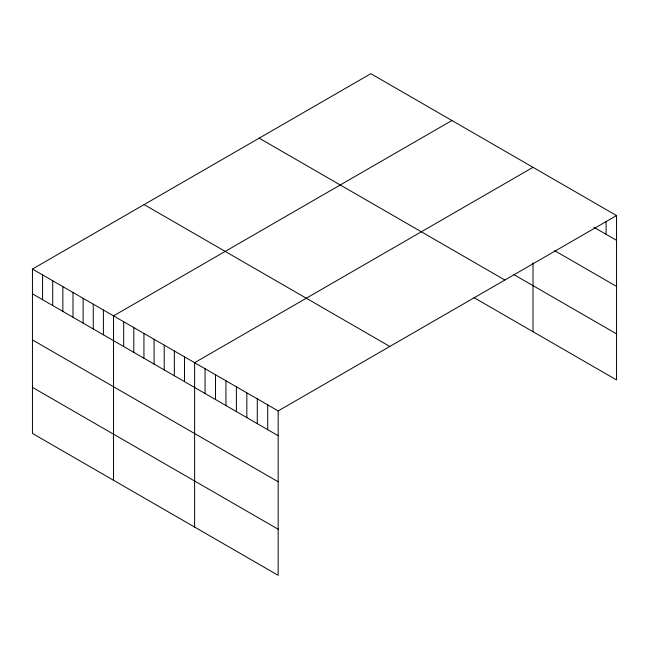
<?xml version="1.0" encoding="UTF-8"?>
<svg xmlns="http://www.w3.org/2000/svg" width="649" height="649" viewBox="0 0 649 649"><rect width="100%" height="100%" fill="white"/><g stroke="black" fill="none" stroke-linecap="round" stroke-linejoin="round"><path stroke-width="0.97" d="M616.55 215.557L278.161 410.922L278.161 575.306L32.45 433.443L32.45 269.059L370.839 73.694L616.55 215.557L616.55 379.941L473.884 297.567M451.923 120.511L113.534 315.876L113.534 480.26M533.007 167.328L194.619 362.694L194.619 527.069M593.924 227.28L616.55 240.341M554.765 250.733L616.55 286.412M513.578 274.422L616.55 333.87M259.17 138.164L504.881 280.027M144.119 204.589L389.83 346.452M32.45 269.059L278.161 410.922M32.45 293.843L278.161 435.706M32.45 339.914L278.161 481.777M32.45 387.372L278.161 529.235M606.109 221.423L606.109 234.313M533.007 262.894L533.007 331.704M267.721 404.895L267.721 429.679M257.28 398.867L257.28 423.651M246.839 392.832L246.839 417.615M236.39 386.804L236.39 411.588M225.949 380.776L225.949 405.56M215.509 374.749L215.509 399.533M205.068 368.721L205.068 393.505M184.486 356.836L184.486 381.62M174.346 350.987L174.346 375.771M164.213 345.138L164.213 369.914M154.081 339.281L154.081 364.065M143.94 333.432L143.94 358.216M133.808 327.583L133.808 352.358M123.675 321.726L123.675 346.509M103.402 310.027L103.402 334.811M93.261 304.17L93.261 328.954M83.129 298.321L83.129 323.105M72.996 292.472L72.996 317.256M62.856 286.615L62.856 311.398M52.723 280.766L52.723 305.549M42.583 274.916L42.583 299.7"/></g></svg>
